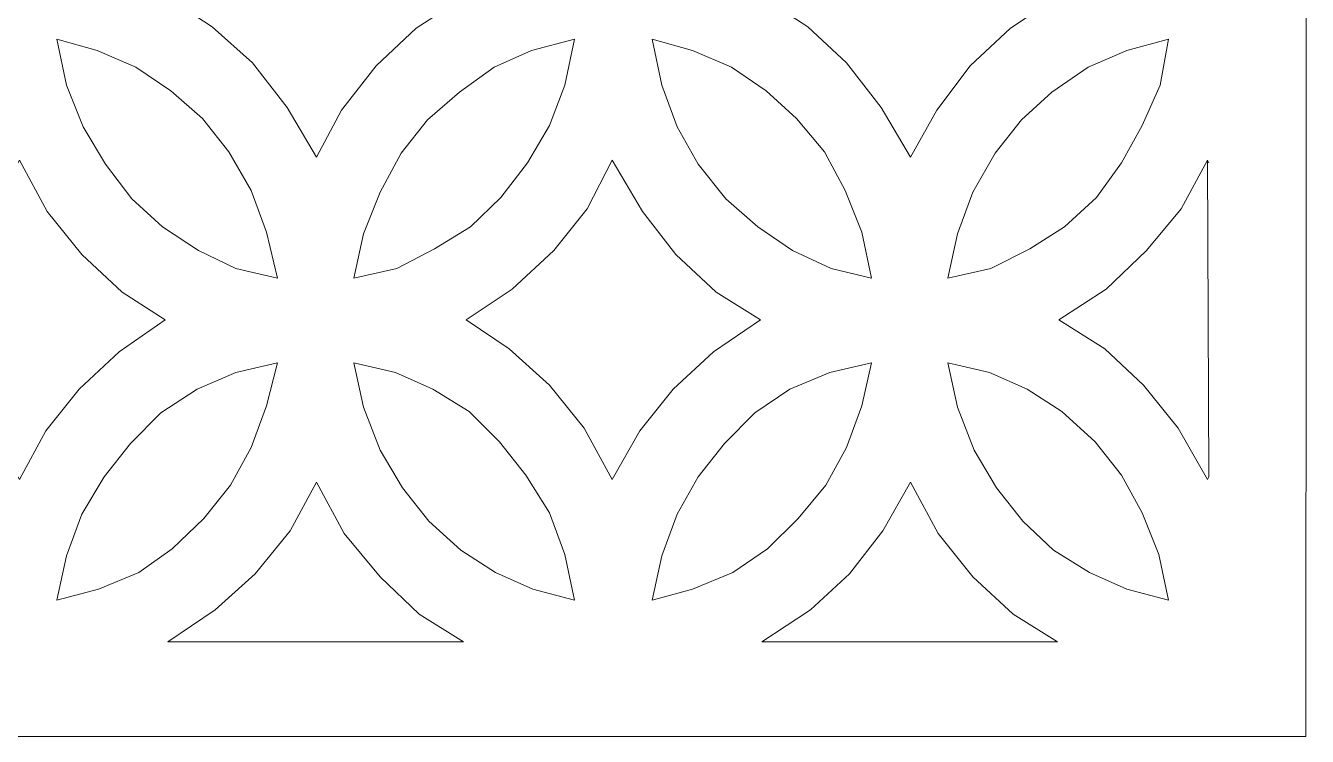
# Model space of a CAD drawing. Header units: centimetres. Extents: x -8.5 to 3.4, y -9.6 to 14.
# Drawn here: x -2.57 to 3.37, y -9.64 to -6.35 of the extents above; entities that cross this region are included whole.
import ezdxf

# ---------------------------------------------------------------- set-up
doc = ezdxf.new("R2010")
doc.units = ezdxf.units.CM
doc.header["$MEASUREMENT"] = 0

msp = doc.modelspace()

# ---------------------------------------------------------------- linework, layer by layer
at = {"lineweight": 9}
for points, knots in [([(3.36269, -9.6414), (3.36269, -9.6414), (-8.50741, -9.6414), (-8.50741, -9.6414), (-8.50741, -9.6414), (-8.50741, -9.6414), (-8.50741, 1.6757), (-8.50741, 1.6757), (-8.50741, 1.6757), (-8.50741, 1.6757), (3.36912, 1.6757), (3.36912, 1.6757)], [0, 0, 0, 0, 0.25, 0.25, 0.25, 0.25, 0.5, 0.5, 0.5, 0.5, 1, 1, 1, 1]), ([(-0.54042, -6.22055), (-0.54042, -6.22055), (-0.75905, -6.36201), (-0.75905, -6.36201), (-0.75905, -6.36201), (-0.75905, -6.36201), (-0.94552, -6.53563), (-0.94552, -6.53563), (-0.94552, -6.53563), (-0.94552, -6.53563), (-1.10628, -6.74137), (-1.10628, -6.74137), (-1.10628, -6.74137), (-1.10628, -6.74137), (-1.22202, -6.96002), (-1.22202, -6.96002), (-1.22202, -6.96002), (-1.22202, -6.96002), (-1.35706, -6.72851), (-1.35706, -6.72851), (-1.35706, -6.72851), (-1.35706, -6.72851), (-1.51781, -6.52277), (-1.51781, -6.52277), (-1.51781, -6.52277), (-1.51781, -6.52277), (-1.70428, -6.35558), (-1.70428, -6.35558), (-1.70428, -6.35558), (-1.70428, -6.35558), (-1.91005, -6.22055), (-1.91005, -6.22055), (-1.91005, -6.22055), (-1.91005, -6.22055), (-1.69143, -6.07909), (-1.69143, -6.07909), (-1.69143, -6.07909), (-1.69143, -6.07909), (-1.50495, -5.90547), (-1.50495, -5.90547), (-1.50495, -5.90547), (-1.50495, -5.90547), (-1.3442, -5.6997), (-1.3442, -5.6997), (-1.3442, -5.6997), (-1.3442, -5.6997), (-1.22202, -5.48108), (-1.22202, -5.48108), (-1.22202, -5.48108), (-1.22202, -5.48108), (-1.09342, -5.71257), (-1.09342, -5.71257), (-1.09342, -5.71257), (-1.09342, -5.71257), (-0.92623, -5.91833), (-0.92623, -5.91833), (-0.92623, -5.91833), (-0.92623, -5.91833), (-0.74619, -6.08551), (-0.74619, -6.08551), (-0.74619, -6.08551), (-0.74619, -6.08551), (-0.54042, -6.22055), (-0.54042, -6.22055)], [0, 0, 0, 0, 0.0588235, 0.0588235, 0.0588235, 0.0588235, 0.1176471, 0.1176471, 0.1176471, 0.1176471, 0.1764706, 0.1764706, 0.1764706, 0.1764706, 0.2352941, 0.2352941, 0.2352941, 0.2352941, 0.2941176, 0.2941176, 0.2941176, 0.2941176, 0.3529412, 0.3529412, 0.3529412, 0.3529412, 0.4117647, 0.4117647, 0.4117647, 0.4117647, 0.4705882, 0.4705882, 0.4705882, 0.4705882, 0.5294118, 0.5294118, 0.5294118, 0.5294118, 0.5882353, 0.5882353, 0.5882353, 0.5882353, 0.6470588, 0.6470588, 0.6470588, 0.6470588, 0.7058824, 0.7058824, 0.7058824, 0.7058824, 0.7647059, 0.7647059, 0.7647059, 0.7647059, 0.8235294, 0.8235294, 0.8235294, 0.8235294, 0.8823529, 0.8823529, 0.8823529, 0.8823529, 1, 1, 1, 1]), ([(2.20526, -6.22055), (2.20526, -6.22055), (1.99306, -6.36201), (1.99306, -6.36201), (1.99306, -6.36201), (1.99306, -6.36201), (1.80659, -6.53563), (1.80659, -6.53563), (1.80659, -6.53563), (1.80659, -6.53563), (1.65226, -6.74137), (1.65226, -6.74137), (1.65226, -6.74137), (1.65226, -6.74137), (1.53012, -6.96002), (1.53012, -6.96002), (1.53012, -6.96002), (1.53012, -6.96002), (1.39506, -6.72851), (1.39506, -6.72851), (1.39506, -6.72851), (1.39506, -6.72851), (1.2343, -6.52277), (1.2343, -6.52277), (1.2343, -6.52277), (1.2343, -6.52277), (1.05426, -6.35558), (1.05426, -6.35558), (1.05426, -6.35558), (1.05426, -6.35558), (0.84849, -6.22055), (0.84849, -6.22055), (0.84849, -6.22055), (0.84849, -6.22055), (1.06712, -6.07909), (1.06712, -6.07909), (1.06712, -6.07909), (1.06712, -6.07909), (1.24716, -5.90547), (1.24716, -5.90547), (1.24716, -5.90547), (1.24716, -5.90547), (1.40149, -5.6997), (1.40149, -5.6997), (1.40149, -5.6997), (1.40149, -5.6997), (1.53012, -5.48108), (1.53012, -5.48108), (1.53012, -5.48108), (1.53012, -5.48108), (1.6587, -5.71257), (1.6587, -5.71257), (1.6587, -5.71257), (1.6587, -5.71257), (1.81945, -5.91833), (1.81945, -5.91833), (1.81945, -5.91833), (1.81945, -5.91833), (2.00592, -6.08551), (2.00592, -6.08551), (2.00592, -6.08551), (2.00592, -6.08551), (2.20526, -6.22055), (2.20526, -6.22055)], [0, 0, 0, 0, 0.0588235, 0.0588235, 0.0588235, 0.0588235, 0.1176471, 0.1176471, 0.1176471, 0.1176471, 0.1764706, 0.1764706, 0.1764706, 0.1764706, 0.2352941, 0.2352941, 0.2352941, 0.2352941, 0.2941176, 0.2941176, 0.2941176, 0.2941176, 0.3529412, 0.3529412, 0.3529412, 0.3529412, 0.4117647, 0.4117647, 0.4117647, 0.4117647, 0.4705882, 0.4705882, 0.4705882, 0.4705882, 0.5294118, 0.5294118, 0.5294118, 0.5294118, 0.5882353, 0.5882353, 0.5882353, 0.5882353, 0.6470588, 0.6470588, 0.6470588, 0.6470588, 0.7058824, 0.7058824, 0.7058824, 0.7058824, 0.7647059, 0.7647059, 0.7647059, 0.7647059, 0.8235294, 0.8235294, 0.8235294, 0.8235294, 0.8823529, 0.8823529, 0.8823529, 0.8823529, 1, 1, 1, 1]), ([(-2.42446, -6.41346), (-2.42446, -6.41346), (-2.37945, -6.62565), (-2.37945, -6.62565), (-2.37945, -6.62565), (-2.37945, -6.62565), (-2.30229, -6.81856), (-2.30229, -6.81856), (-2.30229, -6.81856), (-2.30229, -6.81856), (-2.19941, -6.99217), (-2.19941, -6.99217), (-2.19941, -6.99217), (-2.19941, -6.99217), (-2.07724, -7.15293), (-2.07724, -7.15293), (-2.07724, -7.15293), (-2.07724, -7.15293), (-1.93577, -7.28153), (-1.93577, -7.28153), (-1.93577, -7.28153), (-1.93577, -7.28153), (-1.76859, -7.39084), (-1.76859, -7.39084), (-1.76859, -7.39084), (-1.76859, -7.39084), (-1.59497, -7.47443), (-1.59497, -7.47443), (-1.59497, -7.47443), (-1.59497, -7.47443), (-1.40207, -7.51944), (-1.40207, -7.51944), (-1.40207, -7.51944), (-1.40207, -7.51944), (-1.45351, -7.30725), (-1.45351, -7.30725), (-1.45351, -7.30725), (-1.45351, -7.30725), (-1.52424, -7.11434), (-1.52424, -7.11434), (-1.52424, -7.11434), (-1.52424, -7.11434), (-1.62713, -6.9343), (-1.62713, -6.9343), (-1.62713, -6.9343), (-1.62713, -6.9343), (-1.7493, -6.77995), (-1.7493, -6.77995), (-1.7493, -6.77995), (-1.7493, -6.77995), (-1.89719, -6.65137), (-1.89719, -6.65137), (-1.89719, -6.65137), (-1.89719, -6.65137), (-2.05795, -6.54206), (-2.05795, -6.54206), (-2.05795, -6.54206), (-2.05795, -6.54206), (-2.23799, -6.4649), (-2.23799, -6.4649), (-2.23799, -6.4649), (-2.23799, -6.4649), (-2.42446, -6.41346), (-2.42446, -6.41346)], [0, 0, 0, 0, 0.0588235, 0.0588235, 0.0588235, 0.0588235, 0.1176471, 0.1176471, 0.1176471, 0.1176471, 0.1764706, 0.1764706, 0.1764706, 0.1764706, 0.2352941, 0.2352941, 0.2352941, 0.2352941, 0.2941176, 0.2941176, 0.2941176, 0.2941176, 0.3529412, 0.3529412, 0.3529412, 0.3529412, 0.4117647, 0.4117647, 0.4117647, 0.4117647, 0.4705882, 0.4705882, 0.4705882, 0.4705882, 0.5294118, 0.5294118, 0.5294118, 0.5294118, 0.5882353, 0.5882353, 0.5882353, 0.5882353, 0.6470588, 0.6470588, 0.6470588, 0.6470588, 0.7058824, 0.7058824, 0.7058824, 0.7058824, 0.7647059, 0.7647059, 0.7647059, 0.7647059, 0.8235294, 0.8235294, 0.8235294, 0.8235294, 0.8823529, 0.8823529, 0.8823529, 0.8823529, 1, 1, 1, 1]), ([(-0.02601, -6.41346), (-0.02601, -6.41346), (-0.22535, -6.4649), (-0.22535, -6.4649), (-0.22535, -6.4649), (-0.22535, -6.4649), (-0.39896, -6.54206), (-0.39896, -6.54206), (-0.39896, -6.54206), (-0.39896, -6.54206), (-0.55971, -6.6578), (-0.55971, -6.6578), (-0.55971, -6.6578), (-0.55971, -6.6578), (-0.70761, -6.78641), (-0.70761, -6.78641), (-0.70761, -6.78641), (-0.70761, -6.78641), (-0.82978, -6.94073), (-0.82978, -6.94073), (-0.82978, -6.94073), (-0.82978, -6.94073), (-0.92623, -7.12077), (-0.92623, -7.12077), (-0.92623, -7.12077), (-0.92623, -7.12077), (-1.0034, -7.31368), (-1.0034, -7.31368), (-1.0034, -7.31368), (-1.0034, -7.31368), (-1.04841, -7.51944), (-1.04841, -7.51944), (-1.04841, -7.51944), (-1.04841, -7.51944), (-0.84907, -7.47443), (-0.84907, -7.47443), (-0.84907, -7.47443), (-0.84907, -7.47443), (-0.67546, -7.38441), (-0.67546, -7.38441), (-0.67546, -7.38441), (-0.67546, -7.38441), (-0.50827, -7.28153), (-0.50827, -7.28153), (-0.50827, -7.28153), (-0.50827, -7.28153), (-0.36681, -7.14649), (-0.36681, -7.14649), (-0.36681, -7.14649), (-0.36681, -7.14649), (-0.24464, -6.98574), (-0.24464, -6.98574), (-0.24464, -6.98574), (-0.24464, -6.98574), (-0.14175, -6.81212), (-0.14175, -6.81212), (-0.14175, -6.81212), (-0.14175, -6.81212), (-0.07102, -6.62565), (-0.07102, -6.62565), (-0.07102, -6.62565), (-0.07102, -6.62565), (-0.02601, -6.41346), (-0.02601, -6.41346)], [0, 0, 0, 0, 0.0588235, 0.0588235, 0.0588235, 0.0588235, 0.1176471, 0.1176471, 0.1176471, 0.1176471, 0.1764706, 0.1764706, 0.1764706, 0.1764706, 0.2352941, 0.2352941, 0.2352941, 0.2352941, 0.2941176, 0.2941176, 0.2941176, 0.2941176, 0.3529412, 0.3529412, 0.3529412, 0.3529412, 0.4117647, 0.4117647, 0.4117647, 0.4117647, 0.4705882, 0.4705882, 0.4705882, 0.4705882, 0.5294118, 0.5294118, 0.5294118, 0.5294118, 0.5882353, 0.5882353, 0.5882353, 0.5882353, 0.6470588, 0.6470588, 0.6470588, 0.6470588, 0.7058824, 0.7058824, 0.7058824, 0.7058824, 0.7647059, 0.7647059, 0.7647059, 0.7647059, 0.8235294, 0.8235294, 0.8235294, 0.8235294, 0.8823529, 0.8823529, 0.8823529, 0.8823529, 1, 1, 1, 1]), ([(0.33408, -6.41346), (0.33408, -6.41346), (0.37909, -6.62565), (0.37909, -6.62565), (0.37909, -6.62565), (0.37909, -6.62565), (0.44982, -6.81856), (0.44982, -6.81856), (0.44982, -6.81856), (0.44982, -6.81856), (0.54628, -6.99217), (0.54628, -6.99217), (0.54628, -6.99217), (0.54628, -6.99217), (0.67488, -7.15293), (0.67488, -7.15293), (0.67488, -7.15293), (0.67488, -7.15293), (0.82277, -7.28153), (0.82277, -7.28153), (0.82277, -7.28153), (0.82277, -7.28153), (0.98353, -7.39084), (0.98353, -7.39084), (0.98353, -7.39084), (0.98353, -7.39084), (1.16357, -7.47443), (1.16357, -7.47443), (1.16357, -7.47443), (1.16357, -7.47443), (1.35005, -7.51944), (1.35005, -7.51944), (1.35005, -7.51944), (1.35005, -7.51944), (1.30504, -7.30725), (1.30504, -7.30725), (1.30504, -7.30725), (1.30504, -7.30725), (1.22787, -7.11434), (1.22787, -7.11434), (1.22787, -7.11434), (1.22787, -7.11434), (1.13142, -6.9343), (1.13142, -6.9343), (1.13142, -6.9343), (1.13142, -6.9343), (1.00282, -6.77995), (1.00282, -6.77995), (1.00282, -6.77995), (1.00282, -6.77995), (0.86135, -6.65137), (0.86135, -6.65137), (0.86135, -6.65137), (0.86135, -6.65137), (0.70063, -6.54206), (0.70063, -6.54206), (0.70063, -6.54206), (0.70063, -6.54206), (0.52055, -6.4649), (0.52055, -6.4649), (0.52055, -6.4649), (0.52055, -6.4649), (0.33408, -6.41346), (0.33408, -6.41346)], [0, 0, 0, 0, 0.0588235, 0.0588235, 0.0588235, 0.0588235, 0.1176471, 0.1176471, 0.1176471, 0.1176471, 0.1764706, 0.1764706, 0.1764706, 0.1764706, 0.2352941, 0.2352941, 0.2352941, 0.2352941, 0.2941176, 0.2941176, 0.2941176, 0.2941176, 0.3529412, 0.3529412, 0.3529412, 0.3529412, 0.4117647, 0.4117647, 0.4117647, 0.4117647, 0.4705882, 0.4705882, 0.4705882, 0.4705882, 0.5294118, 0.5294118, 0.5294118, 0.5294118, 0.5882353, 0.5882353, 0.5882353, 0.5882353, 0.6470588, 0.6470588, 0.6470588, 0.6470588, 0.7058824, 0.7058824, 0.7058824, 0.7058824, 0.7647059, 0.7647059, 0.7647059, 0.7647059, 0.8235294, 0.8235294, 0.8235294, 0.8235294, 0.8823529, 0.8823529, 0.8823529, 0.8823529, 1, 1, 1, 1]), ([(2.7261, -6.41346), (2.7261, -6.41346), (2.5332, -6.4649), (2.5332, -6.4649), (2.5332, -6.4649), (2.5332, -6.4649), (2.35318, -6.54206), (2.35318, -6.54206), (2.35318, -6.54206), (2.35318, -6.54206), (2.18597, -6.6578), (2.18597, -6.6578), (2.18597, -6.6578), (2.18597, -6.6578), (2.04451, -6.78641), (2.04451, -6.78641), (2.04451, -6.78641), (2.04451, -6.78641), (1.92233, -6.94073), (1.92233, -6.94073), (1.92233, -6.94073), (1.92233, -6.94073), (1.81945, -7.12077), (1.81945, -7.12077), (1.81945, -7.12077), (1.81945, -7.12077), (1.74872, -7.31368), (1.74872, -7.31368), (1.74872, -7.31368), (1.74872, -7.31368), (1.70371, -7.51944), (1.70371, -7.51944), (1.70371, -7.51944), (1.70371, -7.51944), (1.90304, -7.47443), (1.90304, -7.47443), (1.90304, -7.47443), (1.90304, -7.47443), (2.08309, -7.38441), (2.08309, -7.38441), (2.08309, -7.38441), (2.08309, -7.38441), (2.24384, -7.28153), (2.24384, -7.28153), (2.24384, -7.28153), (2.24384, -7.28153), (2.39173, -7.14649), (2.39173, -7.14649), (2.39173, -7.14649), (2.39173, -7.14649), (2.50748, -6.98574), (2.50748, -6.98574), (2.50748, -6.98574), (2.50748, -6.98574), (2.60393, -6.81212), (2.60393, -6.81212), (2.60393, -6.81212), (2.60393, -6.81212), (2.68752, -6.62565), (2.68752, -6.62565), (2.68752, -6.62565), (2.68752, -6.62565), (2.7261, -6.41346), (2.7261, -6.41346)], [0, 0, 0, 0, 0.0588235, 0.0588235, 0.0588235, 0.0588235, 0.1176471, 0.1176471, 0.1176471, 0.1176471, 0.1764706, 0.1764706, 0.1764706, 0.1764706, 0.2352941, 0.2352941, 0.2352941, 0.2352941, 0.2941176, 0.2941176, 0.2941176, 0.2941176, 0.3529412, 0.3529412, 0.3529412, 0.3529412, 0.4117647, 0.4117647, 0.4117647, 0.4117647, 0.4705882, 0.4705882, 0.4705882, 0.4705882, 0.5294118, 0.5294118, 0.5294118, 0.5294118, 0.5882353, 0.5882353, 0.5882353, 0.5882353, 0.6470588, 0.6470588, 0.6470588, 0.6470588, 0.7058824, 0.7058824, 0.7058824, 0.7058824, 0.7647059, 0.7647059, 0.7647059, 0.7647059, 0.8235294, 0.8235294, 0.8235294, 0.8235294, 0.8823529, 0.8823529, 0.8823529, 0.8823529, 1, 1, 1, 1]), ([(-2.59808, -6.97288), (-2.59808, -6.97288), (-2.46948, -7.2108), (-2.46948, -7.2108), (-2.46948, -7.2108), (-2.46948, -7.2108), (-2.30872, -7.41013), (-2.30872, -7.41013), (-2.30872, -7.41013), (-2.30872, -7.41013), (-2.12225, -7.58372), (-2.12225, -7.58372), (-2.12225, -7.58372), (-2.12225, -7.58372), (-1.92291, -7.71235), (-1.92291, -7.71235), (-1.92291, -7.71235), (-1.92291, -7.71235), (-2.13511, -7.86024), (-2.13511, -7.86024), (-2.13511, -7.86024), (-2.13511, -7.86024), (-2.32158, -8.03386), (-2.32158, -8.03386), (-2.32158, -8.03386), (-2.32158, -8.03386), (-2.47591, -8.22676), (-2.47591, -8.22676), (-2.47591, -8.22676), (-2.47591, -8.22676), (-2.59808, -8.45182), (-2.59808, -8.45182), (-2.59808, -8.45182), (-2.59808, -8.45182), (-2.73311, -8.2139), (-2.73311, -8.2139), (-2.73311, -8.2139), (-2.73311, -8.2139), (-2.89387, -8.01457), (-2.89387, -8.01457), (-2.89387, -8.01457), (-2.89387, -8.01457), (-3.08034, -7.84738), (-3.08034, -7.84738), (-3.08034, -7.84738), (-3.08034, -7.84738), (-3.27968, -7.71235), (-3.27968, -7.71235), (-3.27968, -7.71235), (-3.27968, -7.71235), (-3.06748, -7.57086), (-3.06748, -7.57086), (-3.06748, -7.57086), (-3.06748, -7.57086), (-2.88101, -7.39084), (-2.88101, -7.39084), (-2.88101, -7.39084), (-2.88101, -7.39084), (-2.72668, -7.19793), (-2.72668, -7.19793), (-2.72668, -7.19793), (-2.72668, -7.19793), (-2.59808, -6.97288), (-2.59808, -6.97288)], [0, 0, 0, 0, 0.0588235, 0.0588235, 0.0588235, 0.0588235, 0.1176471, 0.1176471, 0.1176471, 0.1176471, 0.1764706, 0.1764706, 0.1764706, 0.1764706, 0.2352941, 0.2352941, 0.2352941, 0.2352941, 0.2941176, 0.2941176, 0.2941176, 0.2941176, 0.3529412, 0.3529412, 0.3529412, 0.3529412, 0.4117647, 0.4117647, 0.4117647, 0.4117647, 0.4705882, 0.4705882, 0.4705882, 0.4705882, 0.5294118, 0.5294118, 0.5294118, 0.5294118, 0.5882353, 0.5882353, 0.5882353, 0.5882353, 0.6470588, 0.6470588, 0.6470588, 0.6470588, 0.7058824, 0.7058824, 0.7058824, 0.7058824, 0.7647059, 0.7647059, 0.7647059, 0.7647059, 0.8235294, 0.8235294, 0.8235294, 0.8235294, 0.8823529, 0.8823529, 0.8823529, 0.8823529, 1, 1, 1, 1]), ([(0.1476, -6.97288), (0.1476, -6.97288), (0.28907, -7.2108), (0.28907, -7.2108), (0.28907, -7.2108), (0.28907, -7.2108), (0.44339, -7.41013), (0.44339, -7.41013), (0.44339, -7.41013), (0.44339, -7.41013), (0.62987, -7.58372), (0.62987, -7.58372), (0.62987, -7.58372), (0.62987, -7.58372), (0.83563, -7.71235), (0.83563, -7.71235), (0.83563, -7.71235), (0.83563, -7.71235), (0.61701, -7.86024), (0.61701, -7.86024), (0.61701, -7.86024), (0.61701, -7.86024), (0.43053, -8.03386), (0.43053, -8.03386), (0.43053, -8.03386), (0.43053, -8.03386), (0.27621, -8.22676), (0.27621, -8.22676), (0.27621, -8.22676), (0.27621, -8.22676), (0.1476, -8.45182), (0.1476, -8.45182), (0.1476, -8.45182), (0.1476, -8.45182), (0.019, -8.2139), (0.019, -8.2139), (0.019, -8.2139), (0.019, -8.2139), (-0.14175, -8.01457), (-0.14175, -8.01457), (-0.14175, -8.01457), (-0.14175, -8.01457), (-0.32823, -7.84738), (-0.32823, -7.84738), (-0.32823, -7.84738), (-0.32823, -7.84738), (-0.52756, -7.71235), (-0.52756, -7.71235), (-0.52756, -7.71235), (-0.52756, -7.71235), (-0.31537, -7.57086), (-0.31537, -7.57086), (-0.31537, -7.57086), (-0.31537, -7.57086), (-0.12244, -7.39084), (-0.12244, -7.39084), (-0.12244, -7.39084), (-0.12244, -7.39084), (0.03186, -7.19793), (0.03186, -7.19793), (0.03186, -7.19793), (0.03186, -7.19793), (0.1476, -6.97288), (0.1476, -6.97288)], [0, 0, 0, 0, 0.0588235, 0.0588235, 0.0588235, 0.0588235, 0.1176471, 0.1176471, 0.1176471, 0.1176471, 0.1764706, 0.1764706, 0.1764706, 0.1764706, 0.2352941, 0.2352941, 0.2352941, 0.2352941, 0.2941176, 0.2941176, 0.2941176, 0.2941176, 0.3529412, 0.3529412, 0.3529412, 0.3529412, 0.4117647, 0.4117647, 0.4117647, 0.4117647, 0.4705882, 0.4705882, 0.4705882, 0.4705882, 0.5294118, 0.5294118, 0.5294118, 0.5294118, 0.5882353, 0.5882353, 0.5882353, 0.5882353, 0.6470588, 0.6470588, 0.6470588, 0.6470588, 0.7058824, 0.7058824, 0.7058824, 0.7058824, 0.7647059, 0.7647059, 0.7647059, 0.7647059, 0.8235294, 0.8235294, 0.8235294, 0.8235294, 0.8823529, 0.8823529, 0.8823529, 0.8823529, 1, 1, 1, 1]), ([(2.91258, -6.98574), (2.91258, -6.98574), (2.90615, -6.97288), (2.90615, -6.97288), (2.90615, -6.97288), (2.90615, -6.97288), (2.91258, -8.43896), (2.91258, -8.43896), (2.91258, -8.43896), (2.91258, -8.43896), (2.90615, -8.45182), (2.90615, -8.45182), (2.90615, -8.45182), (2.90615, -8.45182), (2.77111, -8.2139), (2.77111, -8.2139), (2.77111, -8.2139), (2.77111, -8.2139), (2.61036, -8.01457), (2.61036, -8.01457), (2.61036, -8.01457), (2.61036, -8.01457), (2.43032, -7.84738), (2.43032, -7.84738), (2.43032, -7.84738), (2.43032, -7.84738), (2.21812, -7.71235), (2.21812, -7.71235), (2.21812, -7.71235), (2.21812, -7.71235), (2.43674, -7.57086), (2.43674, -7.57086), (2.43674, -7.57086), (2.43674, -7.57086), (2.62322, -7.39084), (2.62322, -7.39084), (2.62322, -7.39084), (2.62322, -7.39084), (2.78398, -7.19793), (2.78398, -7.19793), (2.78398, -7.19793), (2.78398, -7.19793), (2.90615, -6.97288), (2.90615, -6.97288), (2.90615, -6.97288), (2.90615, -6.97288), (2.91258, -6.98574), (2.91258, -6.98574)], [0, 0, 0, 0, 0.0769231, 0.0769231, 0.0769231, 0.0769231, 0.1538462, 0.1538462, 0.1538462, 0.1538462, 0.2307692, 0.2307692, 0.2307692, 0.2307692, 0.3076923, 0.3076923, 0.3076923, 0.3076923, 0.3846154, 0.3846154, 0.3846154, 0.3846154, 0.4615385, 0.4615385, 0.4615385, 0.4615385, 0.5384615, 0.5384615, 0.5384615, 0.5384615, 0.6153846, 0.6153846, 0.6153846, 0.6153846, 0.6923077, 0.6923077, 0.6923077, 0.6923077, 0.7692308, 0.7692308, 0.7692308, 0.7692308, 0.8461538, 0.8461538, 0.8461538, 0.8461538, 1, 1, 1, 1]), ([(-1.40207, -7.91169), (-1.40207, -7.91169), (-1.59497, -7.9567), (-1.59497, -7.9567), (-1.59497, -7.9567), (-1.59497, -7.9567), (-1.77502, -8.03386), (-1.77502, -8.03386), (-1.77502, -8.03386), (-1.77502, -8.03386), (-1.9422, -8.14317), (-1.9422, -8.14317), (-1.9422, -8.14317), (-1.9422, -8.14317), (-2.08367, -8.28463), (-2.08367, -8.28463), (-2.08367, -8.28463), (-2.08367, -8.28463), (-2.20584, -8.43896), (-2.20584, -8.43896), (-2.20584, -8.43896), (-2.20584, -8.43896), (-2.30872, -8.61257), (-2.30872, -8.61257), (-2.30872, -8.61257), (-2.30872, -8.61257), (-2.37945, -8.80545), (-2.37945, -8.80545), (-2.37945, -8.80545), (-2.37945, -8.80545), (-2.42446, -9.01124), (-2.42446, -9.01124), (-2.42446, -9.01124), (-2.42446, -9.01124), (-2.23156, -8.9598), (-2.23156, -8.9598), (-2.23156, -8.9598), (-2.23156, -8.9598), (-2.04509, -8.88264), (-2.04509, -8.88264), (-2.04509, -8.88264), (-2.04509, -8.88264), (-1.89076, -8.77333), (-1.89076, -8.77333), (-1.89076, -8.77333), (-1.89076, -8.77333), (-1.74287, -8.63187), (-1.74287, -8.63187), (-1.74287, -8.63187), (-1.74287, -8.63187), (-1.62069, -8.47754), (-1.62069, -8.47754), (-1.62069, -8.47754), (-1.62069, -8.47754), (-1.52424, -8.30392), (-1.52424, -8.30392), (-1.52424, -8.30392), (-1.52424, -8.30392), (-1.45351, -8.11102), (-1.45351, -8.11102), (-1.45351, -8.11102), (-1.45351, -8.11102), (-1.40207, -7.91169), (-1.40207, -7.91169)], [0, 0, 0, 0, 0.0588235, 0.0588235, 0.0588235, 0.0588235, 0.1176471, 0.1176471, 0.1176471, 0.1176471, 0.1764706, 0.1764706, 0.1764706, 0.1764706, 0.2352941, 0.2352941, 0.2352941, 0.2352941, 0.2941176, 0.2941176, 0.2941176, 0.2941176, 0.3529412, 0.3529412, 0.3529412, 0.3529412, 0.4117647, 0.4117647, 0.4117647, 0.4117647, 0.4705882, 0.4705882, 0.4705882, 0.4705882, 0.5294118, 0.5294118, 0.5294118, 0.5294118, 0.5882353, 0.5882353, 0.5882353, 0.5882353, 0.6470588, 0.6470588, 0.6470588, 0.6470588, 0.7058824, 0.7058824, 0.7058824, 0.7058824, 0.7647059, 0.7647059, 0.7647059, 0.7647059, 0.8235294, 0.8235294, 0.8235294, 0.8235294, 0.8823529, 0.8823529, 0.8823529, 0.8823529, 1, 1, 1, 1]), ([(-1.04841, -7.91169), (-1.04841, -7.91169), (-1.0034, -8.11745), (-1.0034, -8.11745), (-1.0034, -8.11745), (-1.0034, -8.11745), (-0.92623, -8.31679), (-0.92623, -8.31679), (-0.92623, -8.31679), (-0.92623, -8.31679), (-0.82335, -8.4904), (-0.82335, -8.4904), (-0.82335, -8.4904), (-0.82335, -8.4904), (-0.70118, -8.64472), (-0.70118, -8.64472), (-0.70118, -8.64472), (-0.70118, -8.64472), (-0.55329, -8.77973), (-0.55329, -8.77973), (-0.55329, -8.77973), (-0.55329, -8.77973), (-0.39253, -8.88264), (-0.39253, -8.88264), (-0.39253, -8.88264), (-0.39253, -8.88264), (-0.21892, -8.9598), (-0.21892, -8.9598), (-0.21892, -8.9598), (-0.21892, -8.9598), (-0.02601, -9.01124), (-0.02601, -9.01124), (-0.02601, -9.01124), (-0.02601, -9.01124), (-0.07102, -8.79905), (-0.07102, -8.79905), (-0.07102, -8.79905), (-0.07102, -8.79905), (-0.14175, -8.60614), (-0.14175, -8.60614), (-0.14175, -8.60614), (-0.14175, -8.60614), (-0.25107, -8.43253), (-0.25107, -8.43253), (-0.25107, -8.43253), (-0.25107, -8.43253), (-0.37324, -8.27821), (-0.37324, -8.27821), (-0.37324, -8.27821), (-0.37324, -8.27821), (-0.5147, -8.13674), (-0.5147, -8.13674), (-0.5147, -8.13674), (-0.5147, -8.13674), (-0.68189, -8.03386), (-0.68189, -8.03386), (-0.68189, -8.03386), (-0.68189, -8.03386), (-0.8555, -7.9567), (-0.8555, -7.9567), (-0.8555, -7.9567), (-0.8555, -7.9567), (-1.04841, -7.91169), (-1.04841, -7.91169)], [0, 0, 0, 0, 0.0588235, 0.0588235, 0.0588235, 0.0588235, 0.1176471, 0.1176471, 0.1176471, 0.1176471, 0.1764706, 0.1764706, 0.1764706, 0.1764706, 0.2352941, 0.2352941, 0.2352941, 0.2352941, 0.2941176, 0.2941176, 0.2941176, 0.2941176, 0.3529412, 0.3529412, 0.3529412, 0.3529412, 0.4117647, 0.4117647, 0.4117647, 0.4117647, 0.4705882, 0.4705882, 0.4705882, 0.4705882, 0.5294118, 0.5294118, 0.5294118, 0.5294118, 0.5882353, 0.5882353, 0.5882353, 0.5882353, 0.6470588, 0.6470588, 0.6470588, 0.6470588, 0.7058824, 0.7058824, 0.7058824, 0.7058824, 0.7647059, 0.7647059, 0.7647059, 0.7647059, 0.8235294, 0.8235294, 0.8235294, 0.8235294, 0.8823529, 0.8823529, 0.8823529, 0.8823529, 1, 1, 1, 1]), ([(1.35005, -7.91169), (1.35005, -7.91169), (1.15714, -7.9567), (1.15714, -7.9567), (1.15714, -7.9567), (1.15714, -7.9567), (0.97067, -8.03386), (0.97067, -8.03386), (0.97067, -8.03386), (0.97067, -8.03386), (0.80991, -8.14317), (0.80991, -8.14317), (0.80991, -8.14317), (0.80991, -8.14317), (0.66845, -8.28463), (0.66845, -8.28463), (0.66845, -8.28463), (0.66845, -8.28463), (0.54628, -8.43896), (0.54628, -8.43896), (0.54628, -8.43896), (0.54628, -8.43896), (0.44982, -8.61257), (0.44982, -8.61257), (0.44982, -8.61257), (0.44982, -8.61257), (0.37909, -8.80545), (0.37909, -8.80545), (0.37909, -8.80545), (0.37909, -8.80545), (0.33408, -9.01124), (0.33408, -9.01124), (0.33408, -9.01124), (0.33408, -9.01124), (0.52055, -8.9598), (0.52055, -8.9598), (0.52055, -8.9598), (0.52055, -8.9598), (0.70705, -8.88264), (0.70705, -8.88264), (0.70705, -8.88264), (0.70705, -8.88264), (0.86779, -8.77333), (0.86779, -8.77333), (0.86779, -8.77333), (0.86779, -8.77333), (1.00925, -8.63187), (1.00925, -8.63187), (1.00925, -8.63187), (1.00925, -8.63187), (1.13785, -8.47754), (1.13785, -8.47754), (1.13785, -8.47754), (1.13785, -8.47754), (1.2343, -8.30392), (1.2343, -8.30392), (1.2343, -8.30392), (1.2343, -8.30392), (1.30504, -8.11102), (1.30504, -8.11102), (1.30504, -8.11102), (1.30504, -8.11102), (1.35005, -7.91169), (1.35005, -7.91169)], [0, 0, 0, 0, 0.0588235, 0.0588235, 0.0588235, 0.0588235, 0.1176471, 0.1176471, 0.1176471, 0.1176471, 0.1764706, 0.1764706, 0.1764706, 0.1764706, 0.2352941, 0.2352941, 0.2352941, 0.2352941, 0.2941176, 0.2941176, 0.2941176, 0.2941176, 0.3529412, 0.3529412, 0.3529412, 0.3529412, 0.4117647, 0.4117647, 0.4117647, 0.4117647, 0.4705882, 0.4705882, 0.4705882, 0.4705882, 0.5294118, 0.5294118, 0.5294118, 0.5294118, 0.5882353, 0.5882353, 0.5882353, 0.5882353, 0.6470588, 0.6470588, 0.6470588, 0.6470588, 0.7058824, 0.7058824, 0.7058824, 0.7058824, 0.7647059, 0.7647059, 0.7647059, 0.7647059, 0.8235294, 0.8235294, 0.8235294, 0.8235294, 0.8823529, 0.8823529, 0.8823529, 0.8823529, 1, 1, 1, 1]), ([(1.70371, -7.91169), (1.70371, -7.91169), (1.74872, -8.11745), (1.74872, -8.11745), (1.74872, -8.11745), (1.74872, -8.11745), (1.82588, -8.31679), (1.82588, -8.31679), (1.82588, -8.31679), (1.82588, -8.31679), (1.92876, -8.4904), (1.92876, -8.4904), (1.92876, -8.4904), (1.92876, -8.4904), (2.05093, -8.64472), (2.05093, -8.64472), (2.05093, -8.64472), (2.05093, -8.64472), (2.1924, -8.77973), (2.1924, -8.77973), (2.1924, -8.77973), (2.1924, -8.77973), (2.35961, -8.88264), (2.35961, -8.88264), (2.35961, -8.88264), (2.35961, -8.88264), (2.5332, -8.9598), (2.5332, -8.9598), (2.5332, -8.9598), (2.5332, -8.9598), (2.7261, -9.01124), (2.7261, -9.01124), (2.7261, -9.01124), (2.7261, -9.01124), (2.68109, -8.79905), (2.68109, -8.79905), (2.68109, -8.79905), (2.68109, -8.79905), (2.60393, -8.60614), (2.60393, -8.60614), (2.60393, -8.60614), (2.60393, -8.60614), (2.50748, -8.43253), (2.50748, -8.43253), (2.50748, -8.43253), (2.50748, -8.43253), (2.3853, -8.27821), (2.3853, -8.27821), (2.3853, -8.27821), (2.3853, -8.27821), (2.23098, -8.13674), (2.23098, -8.13674), (2.23098, -8.13674), (2.23098, -8.13674), (2.07022, -8.03386), (2.07022, -8.03386), (2.07022, -8.03386), (2.07022, -8.03386), (1.89661, -7.9567), (1.89661, -7.9567), (1.89661, -7.9567), (1.89661, -7.9567), (1.70371, -7.91169), (1.70371, -7.91169)], [0, 0, 0, 0, 0.0588235, 0.0588235, 0.0588235, 0.0588235, 0.1176471, 0.1176471, 0.1176471, 0.1176471, 0.1764706, 0.1764706, 0.1764706, 0.1764706, 0.2352941, 0.2352941, 0.2352941, 0.2352941, 0.2941176, 0.2941176, 0.2941176, 0.2941176, 0.3529412, 0.3529412, 0.3529412, 0.3529412, 0.4117647, 0.4117647, 0.4117647, 0.4117647, 0.4705882, 0.4705882, 0.4705882, 0.4705882, 0.5294118, 0.5294118, 0.5294118, 0.5294118, 0.5882353, 0.5882353, 0.5882353, 0.5882353, 0.6470588, 0.6470588, 0.6470588, 0.6470588, 0.7058824, 0.7058824, 0.7058824, 0.7058824, 0.7647059, 0.7647059, 0.7647059, 0.7647059, 0.8235294, 0.8235294, 0.8235294, 0.8235294, 0.8823529, 0.8823529, 0.8823529, 0.8823529, 1, 1, 1, 1]), ([(-1.91005, -9.20415), (-1.91005, -9.20415), (-1.69143, -9.05626), (-1.69143, -9.05626), (-1.69143, -9.05626), (-1.69143, -9.05626), (-1.50495, -8.88907), (-1.50495, -8.88907), (-1.50495, -8.88907), (-1.50495, -8.88907), (-1.3442, -8.68974), (-1.3442, -8.68974), (-1.3442, -8.68974), (-1.3442, -8.68974), (-1.22202, -8.46468), (-1.22202, -8.46468), (-1.22202, -8.46468), (-1.22202, -8.46468), (-1.09342, -8.7026), (-1.09342, -8.7026), (-1.09342, -8.7026), (-1.09342, -8.7026), (-0.92623, -8.90193), (-0.92623, -8.90193), (-0.92623, -8.90193), (-0.92623, -8.90193), (-0.74619, -9.07555), (-0.74619, -9.07555), (-0.74619, -9.07555), (-0.74619, -9.07555), (-0.54042, -9.20415), (-0.54042, -9.20415), (-0.54042, -9.20415), (-0.54042, -9.20415), (-1.91005, -9.20415), (-1.91005, -9.20415)], [0, 0, 0, 0, 0.1, 0.1, 0.1, 0.1, 0.2, 0.2, 0.2, 0.2, 0.3, 0.3, 0.3, 0.3, 0.4, 0.4, 0.4, 0.4, 0.5, 0.5, 0.5, 0.5, 0.6, 0.6, 0.6, 0.6, 0.7, 0.7, 0.7, 0.7, 0.8, 0.8, 0.8, 0.8, 1, 1, 1, 1]), ([(0.84206, -9.20415), (0.84206, -9.20415), (1.06712, -9.05626), (1.06712, -9.05626), (1.06712, -9.05626), (1.06712, -9.05626), (1.24716, -8.88907), (1.24716, -8.88907), (1.24716, -8.88907), (1.24716, -8.88907), (1.40149, -8.68974), (1.40149, -8.68974), (1.40149, -8.68974), (1.40149, -8.68974), (1.53012, -8.46468), (1.53012, -8.46468), (1.53012, -8.46468), (1.53012, -8.46468), (1.6587, -8.7026), (1.6587, -8.7026), (1.6587, -8.7026), (1.6587, -8.7026), (1.81945, -8.90193), (1.81945, -8.90193), (1.81945, -8.90193), (1.81945, -8.90193), (2.00592, -9.07555), (2.00592, -9.07555), (2.00592, -9.07555), (2.00592, -9.07555), (2.21169, -9.20415), (2.21169, -9.20415), (2.21169, -9.20415), (2.21169, -9.20415), (0.84206, -9.20415), (0.84206, -9.20415)], [0, 0, 0, 0, 0.1, 0.1, 0.1, 0.1, 0.2, 0.2, 0.2, 0.2, 0.3, 0.3, 0.3, 0.3, 0.4, 0.4, 0.4, 0.4, 0.5, 0.5, 0.5, 0.5, 0.6, 0.6, 0.6, 0.6, 0.7, 0.7, 0.7, 0.7, 0.8, 0.8, 0.8, 0.8, 1, 1, 1, 1])]:
    msp.add_open_spline(points, degree=3, knots=knots, dxfattribs=at)
msp.add_open_spline([(3.36912, 1.6757), (3.36912, 1.6757), (3.36269, -9.6414), (3.36269, -9.6414)], degree=3, dxfattribs=at)

doc.saveas('drawing.dxf')
